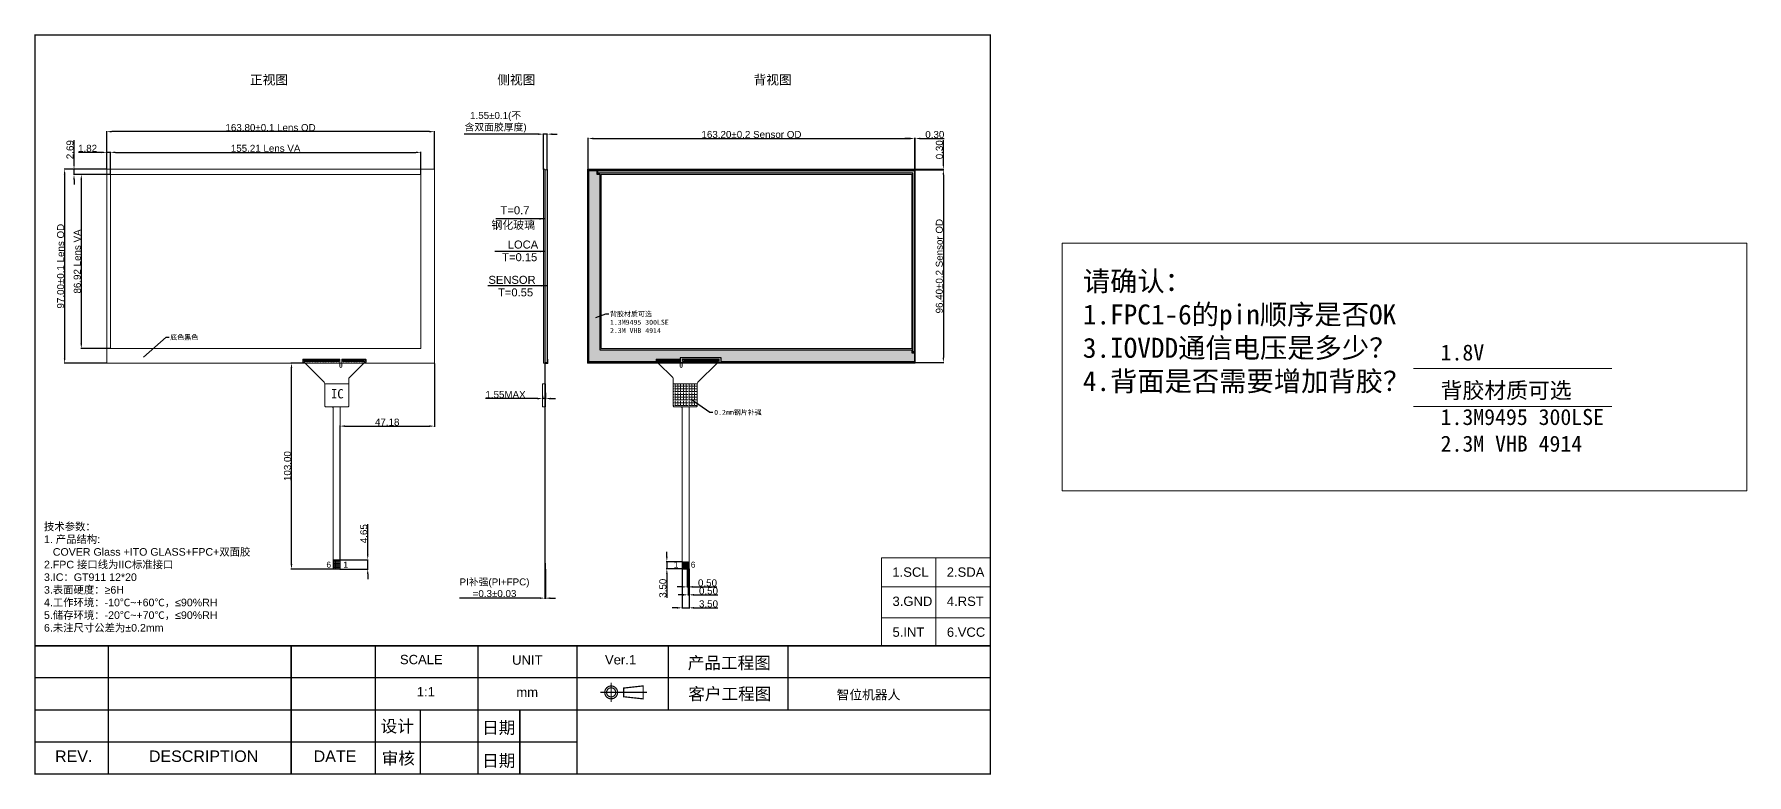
# Model space of a CAD drawing. Extents: x 14416 to 15769, y -3933 to -3562.
# Drawn here: x 14913 to 15769, y -3933 to -3562 of the extents above; entities that cross this region are included whole.
import ezdxf
from ezdxf.enums import TextEntityAlignment as Align

# ---------------------------------------------------------------- set-up
doc = ezdxf.new("R2010")
doc.units = 0
doc.header["$LTSCALE"] = 3
doc.layers.get('0').update_dxf_attribs({"color": 2, "linetype": 'CONTINUOUS', "lineweight": 9})
doc.layers.get('DEFPOINTS').update_dxf_attribs({"linetype": 'CONTINUOUS', "lineweight": 9})
for name, color, linetype, lineweight in [('DIM', 4, 'CONTINUOUS', 9), ('FPC', 32, 'CONTINUOUS', 9), ('LENS', 105, 'CONTINUOUS', 9), ('SENSOR-OD', 6, 'CONTINUOUS', 9)]:
    doc.layers.add(name, color=color, linetype=linetype, lineweight=lineweight)
doc.layers.add('背胶', color=11, linetype='CONTINUOUS')
doc.styles.add('Arial', font='arial.ttf')
doc.styles.add('romans', font='arial.ttf')
doc.styles.add('S1', font='')
doc.styles.add('s2', font='')
doc.styles.get("Standard").update_dxf_attribs({"font": 'arial.ttf'})
doc.styles.add('黑体', font='simhei.ttf')
doc.styles.get('S1').set_extended_font_data('NSimSun')
doc.styles.get('s2').set_extended_font_data('仿宋_GB2312')
doc.dimstyles.new('ISO-25$0', dxfattribs={"dimtxt": 3.5, "dimasz": 2.5, "dimexe": 0.3, "dimexo": 0.1, "dimgap": 0.2, "dimtad": 1, "dimzin": 1, "dimdsep": 46, "dimtxsty": 'Standard', "dimcen": 0.5, "dimadec": 0, "dimazin": 2, "dimtp": 1.2, "dimtm": 1.2, "dimtfac": 1, "dimtmove": 0, "dimatfit": 2, "dimfxl": 1, "dimtolj": 1, "dimarcsym": 0})
doc.dimstyles.new('ISO-25$7', dxfattribs={"dimtxt": 2.5, "dimasz": 1.5, "dimexe": 1.25, "dimexo": 0.625, "dimtad": 1, "dimzin": 1, "dimdsep": 46, "dimtxsty": '黑体', "dimcen": 2.5, "dimclrt": 256, "dimadec": 0, "dimazin": 0, "dimtfac": 1, "dimtmove": 0, "dimatfit": 3, "dimfxl": 1, "dimarcsym": 0})
pattern_1 = [(0, (0, 0), (0, 1.397), [1.016, -0.381]), (90, (0, 0), (-1.397, 9e-17), [1.016, -0.381])]

# ---------------------------------------------------------------- blocks, each defined once
blk = doc.blocks.new('*D1')
at = {"layer": 'DEFPOINTS', "color": 0}
for p in [(14948.78, -3611.14), (14948.78, -3629.92), (15112.58, -3629.92)]:
    blk.add_point(p, dxfattribs=at)
at = {"layer": 'DIM', "color": 0, "lineweight": -2}
for p, q in [((14948.78, -3629.82), (14948.78, -3610.84)), ((15110.08, -3611.14), (14951.28, -3611.14)), ((15112.58, -3629.82), (15112.58, -3610.84))]:
    blk.add_line(p, q, dxfattribs=at)
at = {"layer": 'DIM', "color": 0}
for points in [[(14951.28, -3610.72), (14951.28, -3611.55), (14948.78, -3611.14)], [(15110.08, -3610.72), (15110.08, -3611.55), (15112.58, -3611.14)]]:
    blk.add_solid(points, dxfattribs=at)
at = {"layer": 'DIM', "color": 0, "insert": (15030.68, -3609.12), "char_height": 3.5, "attachment_point": 5}
blk.add_mtext('\\A1;163.80{\\fArial|b0|i0|c134|p34;%%P}0.1 Lens OD', dxfattribs=at)
blk = doc.blocks.new('*D2')
at = {"layer": 'DEFPOINTS', "color": 0}
for p in [(14948.78, -3629.92), (14927.75, -3726.92), (14948.78, -3726.92)]:
    blk.add_point(p, dxfattribs=at)
at = {"layer": 'DIM', "color": 0, "lineweight": -2}
for p, q in [((14948.68, -3629.92), (14927.45, -3629.92)), ((14927.75, -3632.42), (14927.75, -3724.42)), ((14948.68, -3726.92), (14927.45, -3726.92))]:
    blk.add_line(p, q, dxfattribs=at)
at = {"layer": 'DIM', "color": 0}
for points in [[(14927.33, -3632.42), (14928.16, -3632.42), (14927.75, -3629.92)], [(14927.33, -3724.42), (14928.16, -3724.42), (14927.75, -3726.92)]]:
    blk.add_solid(points, dxfattribs=at)
at = {"layer": 'DIM', "color": 0, "insert": (14925.74, -3678.42), "char_height": 3.5, "attachment_point": 5, "rotation": 90}
blk.add_mtext('\\A1;97.00{\\fArial|b0|i0|c134|p34;%%P}0.1 Lens OD', dxfattribs=at)
blk = doc.blocks.new('*D3')
at = {"layer": 'DEFPOINTS', "color": 0}
for p in [(15105.81, -3621.49), (14950.6, -3632.61), (15105.81, -3632.61)]:
    blk.add_point(p, dxfattribs=at)
at = {"layer": 'DIM', "color": 0, "lineweight": -2}
for p, q in [((14950.6, -3632.51), (14950.6, -3621.19)), ((14953.1, -3621.49), (15103.31, -3621.49)), ((15105.81, -3632.51), (15105.81, -3621.19))]:
    blk.add_line(p, q, dxfattribs=at)
at = {"layer": 'DIM', "color": 0}
for points in [[(14953.1, -3621.07), (14953.1, -3621.91), (14950.6, -3621.49)], [(15103.31, -3621.07), (15103.31, -3621.91), (15105.81, -3621.49)]]:
    blk.add_solid(points, dxfattribs=at)
at = {"layer": 'DIM', "color": 0, "insert": (15028.21, -3619.5), "char_height": 3.5, "attachment_point": 5}
blk.add_mtext('\\A1;155.21 Lens VA', dxfattribs=at)
blk = doc.blocks.new('*D4')
at = {"layer": 'DEFPOINTS', "color": 0}
for p in [(14950.6, -3632.61), (14936.07, -3719.53), (14950.6, -3719.53)]:
    blk.add_point(p, dxfattribs=at)
at = {"layer": 'DIM', "color": 0, "lineweight": -2}
for p, q in [((14950.5, -3632.61), (14935.77, -3632.61)), ((14936.07, -3635.11), (14936.07, -3717.03)), ((14950.5, -3719.53), (14935.77, -3719.53))]:
    blk.add_line(p, q, dxfattribs=at)
at = {"layer": 'DIM', "color": 0}
for points in [[(14935.65, -3635.11), (14936.49, -3635.11), (14936.07, -3632.61)], [(14935.65, -3717.03), (14936.49, -3717.03), (14936.07, -3719.53)]]:
    blk.add_solid(points, dxfattribs=at)
at = {"layer": 'DIM', "color": 0, "insert": (14934.08, -3676.07), "char_height": 3.5, "attachment_point": 5, "rotation": 90}
blk.add_mtext('\\A1;86.92 Lens VA', dxfattribs=at)
blk = doc.blocks.new('*D5')
at = {"layer": 'DEFPOINTS', "color": 0}
for p in [(14948.78, -3621.49), (14948.78, -3621.49), (14950.6, -3621.49)]:
    blk.add_point(p, dxfattribs=at)
at = {"layer": 'DIM', "color": 0, "lineweight": -2}
for p, q in [((14946.28, -3621.49), (14934.66, -3621.49)), ((14948.78, -3621.39), (14948.78, -3621.19)), ((14950.6, -3621.49), (14948.78, -3621.49)), ((14950.6, -3621.39), (14950.6, -3621.19)), ((14953.1, -3621.49), (14955.6, -3621.49))]:
    blk.add_line(p, q, dxfattribs=at)
at = {"layer": 'DIM', "color": 0}
for points in [[(14946.28, -3621.07), (14946.28, -3621.91), (14948.78, -3621.49)], [(14953.1, -3621.07), (14953.1, -3621.91), (14950.6, -3621.49)]]:
    blk.add_solid(points, dxfattribs=at)
at = {"layer": 'DIM', "color": 0, "insert": (14939.22, -3619.5), "char_height": 3.5, "attachment_point": 5}
blk.add_mtext('\\A1;1.82', dxfattribs=at)
blk = doc.blocks.new('*D6')
at = {"layer": 'DEFPOINTS', "color": 0}
for p in [(14932.43, -3629.92), (14936.07, -3629.92), (14936.07, -3632.61)]:
    blk.add_point(p, dxfattribs=at)
at = {"layer": 'DIM', "color": 0, "lineweight": -2}
for p, q in [((14932.43, -3627.42), (14932.43, -3615.36)), ((14935.97, -3629.92), (14932.13, -3629.92)), ((14935.97, -3632.61), (14932.13, -3632.61)), ((14932.43, -3632.61), (14932.43, -3629.92)), ((14932.43, -3635.11), (14932.43, -3637.61))]:
    blk.add_line(p, q, dxfattribs=at)
at = {"layer": 'DIM', "color": 0}
for points in [[(14932.01, -3627.42), (14932.84, -3627.42), (14932.43, -3629.92)], [(14932.01, -3635.11), (14932.84, -3635.11), (14932.43, -3632.61)]]:
    blk.add_solid(points, dxfattribs=at)
at = {"layer": 'DIM', "color": 0, "insert": (14930.44, -3620.14), "char_height": 3.5, "attachment_point": 5, "rotation": 90}
blk.add_mtext('\\A1;2.69', dxfattribs=at)
blk = doc.blocks.new('*D7')
at = {"layer": 'DEFPOINTS', "color": 0}
for p in [(15352.68, -3614.56), (15189.48, -3630.22), (15352.68, -3630.22)]:
    blk.add_point(p, dxfattribs=at)
at = {"layer": 'DIM', "color": 0, "lineweight": -2}
for p, q in [((15189.48, -3630.12), (15189.48, -3614.26)), ((15191.98, -3614.56), (15350.18, -3614.56)), ((15352.68, -3630.12), (15352.68, -3614.26))]:
    blk.add_line(p, q, dxfattribs=at)
at = {"layer": 'DIM', "color": 0}
for points in [[(15191.98, -3614.14), (15191.98, -3614.97), (15189.48, -3614.56)], [(15350.18, -3614.14), (15350.18, -3614.97), (15352.68, -3614.56)]]:
    blk.add_solid(points, dxfattribs=at)
at = {"layer": 'DIM', "color": 0, "insert": (15271.08, -3612.55), "char_height": 3.5, "attachment_point": 5}
blk.add_mtext('\\A1;163.20{\\fArial|b0|i0|c134|p34;%%P}0.2 Sensor OD', dxfattribs=at)
blk = doc.blocks.new('*D8')
at = {"layer": 'DEFPOINTS', "color": 0}
for p in [(15352.68, -3630.22), (15352.68, -3726.62), (15367, -3726.62)]:
    blk.add_point(p, dxfattribs=at)
at = {"layer": 'DIM', "color": 0, "lineweight": -2}
for p, q in [((15352.78, -3630.22), (15367.3, -3630.22)), ((15367, -3632.72), (15367, -3724.12)), ((15352.78, -3726.62), (15367.3, -3726.62))]:
    blk.add_line(p, q, dxfattribs=at)
at = {"layer": 'DIM', "color": 0}
for points in [[(15366.58, -3632.72), (15367.42, -3632.72), (15367, -3630.22)], [(15366.58, -3724.12), (15367.42, -3724.12), (15367, -3726.62)]]:
    blk.add_solid(points, dxfattribs=at)
at = {"layer": 'DIM', "color": 0, "insert": (15364.99, -3678.42), "char_height": 3.5, "attachment_point": 5, "rotation": 90}
blk.add_mtext('\\A1;96.40{\\fArial|b0|i0|c134|p34;%%P}0.2 Sensor OD', dxfattribs=at)
blk = doc.blocks.new('*D9')
at = {"layer": 'DEFPOINTS', "color": 0}
for p in [(15352.98, -3614.56), (15352.68, -3630.22), (15352.98, -3630.22)]:
    blk.add_point(p, dxfattribs=at)
at = {"layer": 'DIM', "color": 0, "lineweight": -2}
for p, q in [((15350.18, -3614.56), (15347.68, -3614.56)), ((15352.68, -3630.12), (15352.68, -3614.26)), ((15352.68, -3614.56), (15352.98, -3614.56)), ((15352.98, -3630.12), (15352.98, -3614.26)), ((15355.48, -3614.56), (15367.46, -3614.56))]:
    blk.add_line(p, q, dxfattribs=at)
at = {"layer": 'DIM', "color": 0}
for points in [[(15350.18, -3614.14), (15350.18, -3614.97), (15352.68, -3614.56)], [(15355.48, -3614.14), (15355.48, -3614.97), (15352.98, -3614.56)]]:
    blk.add_solid(points, dxfattribs=at)
at = {"layer": 'DIM', "color": 0, "insert": (15362.72, -3612.57), "char_height": 3.5, "attachment_point": 5}
blk.add_mtext('\\A1;0.30', dxfattribs=at)
blk = doc.blocks.new('*D10')
at = {"layer": 'DEFPOINTS', "color": 0}
for p in [(15352.68, -3629.92), (15352.68, -3630.22), (15367, -3629.92)]:
    blk.add_point(p, dxfattribs=at)
at = {"layer": 'DIM', "color": 0, "lineweight": -2}
for p, q in [((15367, -3627.42), (15367, -3615.44)), ((15352.78, -3629.92), (15367.3, -3629.92)), ((15352.78, -3630.22), (15367.3, -3630.22)), ((15367, -3630.22), (15367, -3629.92)), ((15367, -3632.72), (15367, -3635.22))]:
    blk.add_line(p, q, dxfattribs=at)
at = {"layer": 'DIM', "color": 0}
for points in [[(15366.58, -3627.42), (15367.42, -3627.42), (15367, -3629.92)], [(15366.58, -3632.72), (15367.42, -3632.72), (15367, -3630.22)]]:
    blk.add_solid(points, dxfattribs=at)
at = {"layer": 'DIM', "color": 0, "insert": (15365.01, -3620.18), "char_height": 3.5, "attachment_point": 5, "rotation": 90}
blk.add_mtext('\\A1;0.30', dxfattribs=at)
blk = doc.blocks.new('*D11')
at = {"layer": 'DEFPOINTS', "color": 0}
for p in [(15065.4, -3825.27), (15065.2, -3829.92), (15079.25, -3829.92)]:
    blk.add_point(p, dxfattribs=at)
at = {"layer": 'DIM', "color": 0, "lineweight": -2}
for p, q in [((15079.25, -3822.77), (15079.25, -3807.39)), ((15065.5, -3825.27), (15079.55, -3825.27)), ((15079.25, -3829.92), (15079.25, -3825.27)), ((15065.3, -3829.92), (15079.55, -3829.92)), ((15079.25, -3832.42), (15079.25, -3834.92))]:
    blk.add_line(p, q, dxfattribs=at)
at = {"layer": 'DIM', "color": 0}
for points in [[(15078.83, -3822.77), (15079.66, -3822.77), (15079.25, -3825.27)], [(15078.83, -3832.42), (15079.66, -3832.42), (15079.25, -3829.92)]]:
    blk.add_solid(points, dxfattribs=at)
at = {"layer": 'DIM', "color": 0, "insert": (15077.26, -3812.22), "char_height": 3.5, "attachment_point": 5, "rotation": 90}
blk.add_mtext('\\A1;4.65', dxfattribs=at)
blk = doc.blocks.new('*D12')
at = {"layer": 'DEFPOINTS', "color": 0}
for p in [(15041.13, -3726.92), (15047.9, -3726.92), (15062.1, -3829.92)]:
    blk.add_point(p, dxfattribs=at)
at = {"layer": 'DIM', "color": 0, "lineweight": -2}
for p, q in [((15047.8, -3726.92), (15040.83, -3726.92)), ((15041.13, -3827.42), (15041.13, -3729.42)), ((15062, -3829.92), (15040.83, -3829.92))]:
    blk.add_line(p, q, dxfattribs=at)
at = {"layer": 'DIM', "color": 0}
for points in [[(15040.71, -3729.42), (15041.55, -3729.42), (15041.13, -3726.92)], [(15040.71, -3827.42), (15041.55, -3827.42), (15041.13, -3829.92)]]:
    blk.add_solid(points, dxfattribs=at)
at = {"layer": 'DIM', "color": 0, "insert": (15039.14, -3778.42), "char_height": 3.5, "attachment_point": 5, "rotation": 90}
blk.add_mtext('\\A1;103.00', dxfattribs=at)
blk = doc.blocks.new('*D13')
at = {"layer": 'DEFPOINTS', "color": 0}
for p in [(15112.58, -3726.92), (15112.58, -3758.43), (15065.4, -3829.72)]:
    blk.add_point(p, dxfattribs=at)
at = {"layer": 'DIM', "color": 0, "lineweight": -2}
for p, q in [((15112.58, -3727.02), (15112.58, -3758.73)), ((15065.4, -3829.62), (15065.4, -3758.13)), ((15067.9, -3758.43), (15110.08, -3758.43))]:
    blk.add_line(p, q, dxfattribs=at)
at = {"layer": 'DIM', "color": 0}
for points in [[(15067.9, -3758.01), (15067.9, -3758.84), (15065.4, -3758.43)], [(15110.08, -3758.01), (15110.08, -3758.84), (15112.58, -3758.43)]]:
    blk.add_solid(points, dxfattribs=at)
at = {"layer": 'DIM', "color": 0, "insert": (15088.99, -3756.44), "char_height": 3.5, "attachment_point": 5}
blk.add_mtext('\\A1;47.18', dxfattribs=at)
blk = doc.blocks.new('*D14')
at = {"layer": 'DEFPOINTS', "color": 0}
for p in [(15169, -3612.4), (15167.05, -3630.22), (15169, -3629.92)]:
    blk.add_point(p, dxfattribs=at)
at = {"layer": 'DIM', "color": 0, "lineweight": -2}
for p, q in [((15164.55, -3612.4), (15127.42, -3612.4)), ((15167.05, -3630.12), (15167.05, -3612.1)), ((15169, -3612.4), (15167.05, -3612.4)), ((15169, -3629.82), (15169, -3612.1)), ((15171.5, -3612.4), (15174, -3612.4))]:
    blk.add_line(p, q, dxfattribs=at)
at = {"layer": 'DIM', "color": 0}
for points in [[(15164.55, -3611.98), (15164.55, -3612.81), (15167.05, -3612.4)], [(15171.5, -3611.98), (15171.5, -3612.81), (15169, -3612.4)]]:
    blk.add_solid(points, dxfattribs=at)
at = {"layer": 'DIM', "color": 0, "insert": (15143.18, -3606.47), "char_height": 3.5, "attachment_point": 5}
blk.add_mtext('\\A1;1.55{\\fArial|b0|i0|c134|p34;%%P}0.1({\\fSimSun|b0|i0|c134|p2;不\\P含双面胶厚度})', dxfattribs=at)
blk = doc.blocks.new('*D16')
at = {"layer": 'DEFPOINTS', "color": 0}
for p in [(15166.6, -3743.22), (15168.15, -3741.73), (15168.15, -3744.65)]:
    blk.add_point(p, dxfattribs=at)
at = {"layer": 'DIM', "color": 0, "lineweight": -2}
for p, q in [((15164.1, -3744.65), (15138.15, -3744.65)), ((15166.6, -3743.32), (15166.6, -3744.95)), ((15168.15, -3744.65), (15166.6, -3744.65)), ((15168.15, -3741.83), (15168.15, -3744.95)), ((15170.65, -3744.65), (15173.15, -3744.65))]:
    blk.add_line(p, q, dxfattribs=at)
at = {"layer": 'DIM', "color": 0}
for points in [[(15164.1, -3744.23), (15164.1, -3745.06), (15166.6, -3744.65)], [(15170.65, -3744.23), (15170.65, -3745.06), (15168.15, -3744.65)]]:
    blk.add_solid(points, dxfattribs=at)
at = {"layer": 'DIM', "color": 0, "insert": (15148.13, -3742.66), "char_height": 3.5, "attachment_point": 5}
blk.add_mtext('\\A1;1.55MAX', dxfattribs=at)
blk = doc.blocks.new('*D15')
at = {"layer": 'DEFPOINTS', "color": 0}
for p in [(15167.8, -3829.82), (15168.05, -3829.82), (15168.05, -3844.47)]:
    blk.add_point(p, dxfattribs=at)
at = {"layer": 'DIM', "color": 0, "lineweight": -2}
for p, q in [((15167.8, -3829.92), (15167.8, -3844.77)), ((15168.05, -3829.92), (15168.05, -3844.77)), ((15165.3, -3844.47), (15125.18, -3844.47)), ((15168.05, -3844.47), (15167.8, -3844.47)), ((15170.55, -3844.47), (15173.05, -3844.47))]:
    blk.add_line(p, q, dxfattribs=at)
at = {"layer": 'DIM', "color": 0}
for points in [[(15165.3, -3844.05), (15165.3, -3844.89), (15167.8, -3844.47)], [(15170.55, -3844.05), (15170.55, -3844.89), (15168.05, -3844.47)]]:
    blk.add_solid(points, dxfattribs=at)
at = {"layer": 'DIM', "color": 0, "insert": (15142.64, -3839.29), "char_height": 3.5, "attachment_point": 5}
blk.add_mtext('\\A1;PI补强(PI+FPC)\\P=0.3%%P0.03', dxfattribs=at)
blk = doc.blocks.new('*D17')
at = {"layer": 'DEFPOINTS', "color": 0}
for p in [(15236.36, -3829.72), (15239.86, -3829.72), (15239.86, -3849.32)]:
    blk.add_point(p, dxfattribs=at)
at = {"layer": 'DIM', "color": 0, "lineweight": -2}
for p, q in [((15236.36, -3829.82), (15236.36, -3849.62)), ((15239.86, -3829.82), (15239.86, -3849.62)), ((15233.86, -3849.32), (15231.36, -3849.32)), ((15236.36, -3849.32), (15239.86, -3849.32)), ((15242.36, -3849.32), (15254.34, -3849.32))]:
    blk.add_line(p, q, dxfattribs=at)
at = {"layer": 'DIM', "color": 0}
for points in [[(15233.86, -3848.9), (15233.86, -3849.74), (15236.36, -3849.32)], [(15242.36, -3848.9), (15242.36, -3849.74), (15239.86, -3849.32)]]:
    blk.add_solid(points, dxfattribs=at)
at = {"layer": 'DIM', "color": 0, "insert": (15249.6, -3847.33), "char_height": 3.5, "attachment_point": 5}
blk.add_mtext('\\A1;3.50', dxfattribs=at)
blk = doc.blocks.new('*D18')
at = {"layer": 'DEFPOINTS', "color": 0}
for p in [(15239.36, -3829.77), (15239.86, -3829.72), (15239.86, -3842.81)]:
    blk.add_point(p, dxfattribs=at)
at = {"layer": 'DIM', "color": 0, "lineweight": -2}
for p, q in [((15239.36, -3829.87), (15239.36, -3843.11)), ((15239.86, -3829.82), (15239.86, -3843.11)), ((15236.86, -3842.81), (15234.36, -3842.81)), ((15239.36, -3842.81), (15239.86, -3842.81)), ((15242.36, -3842.81), (15254.34, -3842.81))]:
    blk.add_line(p, q, dxfattribs=at)
at = {"layer": 'DIM', "color": 0}
for points in [[(15236.86, -3842.4), (15236.86, -3843.23), (15239.36, -3842.81)], [(15242.36, -3842.4), (15242.36, -3843.23), (15239.86, -3842.81)]]:
    blk.add_solid(points, dxfattribs=at)
at = {"layer": 'DIM', "color": 0, "insert": (15249.6, -3840.83), "char_height": 3.5, "attachment_point": 5}
blk.add_mtext('\\A1;0.50', dxfattribs=at)
blk = doc.blocks.new('*D19')
at = {"layer": 'DEFPOINTS', "color": 0}
for p in [(15238.86, -3829.77), (15239.36, -3829.77), (15239.36, -3838.84)]:
    blk.add_point(p, dxfattribs=at)
at = {"layer": 'DIM', "color": 0, "lineweight": -2}
for p, q in [((15238.86, -3829.87), (15238.86, -3839.14)), ((15239.36, -3829.87), (15239.36, -3839.14)), ((15236.36, -3838.84), (15233.86, -3838.84)), ((15238.86, -3838.84), (15239.36, -3838.84)), ((15241.86, -3838.84), (15253.84, -3838.84))]:
    blk.add_line(p, q, dxfattribs=at)
at = {"layer": 'DIM', "color": 0}
for points in [[(15236.36, -3838.42), (15236.36, -3839.26), (15238.86, -3838.84)], [(15241.86, -3838.42), (15241.86, -3839.26), (15239.36, -3838.84)]]:
    blk.add_solid(points, dxfattribs=at)
at = {"layer": 'DIM', "color": 0, "insert": (15249.1, -3836.85), "char_height": 3.5, "attachment_point": 5}
blk.add_mtext('\\A1;0.50', dxfattribs=at)
blk = doc.blocks.new('*D20')
at = {"layer": 'DEFPOINTS', "color": 0}
for p in [(15236.71, -3826.27), (15228.77, -3829.77), (15236.71, -3829.77)]:
    blk.add_point(p, dxfattribs=at)
at = {"layer": 'DIM', "color": 0, "lineweight": -2}
for p, q in [((15236.61, -3826.27), (15228.47, -3826.27)), ((15228.77, -3823.77), (15228.77, -3821.27)), ((15228.77, -3826.27), (15228.77, -3829.77)), ((15236.61, -3829.77), (15228.47, -3829.77)), ((15228.77, -3832.27), (15228.77, -3844.25))]:
    blk.add_line(p, q, dxfattribs=at)
at = {"layer": 'DIM', "color": 0}
for points in [[(15228.36, -3823.77), (15229.19, -3823.77), (15228.77, -3826.27)], [(15228.36, -3832.27), (15229.19, -3832.27), (15228.77, -3829.77)]]:
    blk.add_solid(points, dxfattribs=at)
at = {"layer": 'DIM', "color": 0, "insert": (15226.78, -3839.51), "char_height": 3.5, "attachment_point": 5, "rotation": 90}
blk.add_mtext('\\A1;3.50', dxfattribs=at)

msp = doc.modelspace()

# ---------------------------------------------------------------- hatches: boundary and pattern name
at = {"layer": 'FPC'}
h = msp.add_hatch(dxfattribs=at)
h.set_pattern_fill('ANGLE', color=256, scale=0.2, style=0)
h.set_pattern_definition(pattern_1)
h.paths.add_polyline_path([(15243.984, -3737.218), (15231.984, -3737.218), (15231.984, -3748.304, 0.4142136), (15232.484, -3748.804), (15235.865, -3748.804), (15240.365, -3748.804), (15243.484, -3748.804, 0.4142136), (15243.984, -3748.304)])
h = msp.add_hatch(dxfattribs=at)
h.set_pattern_fill('ANGLE', color=256, scale=0.1, style=0)
h.set_pattern_definition([(0, (0, 0), (0, 0.6985), [0.508, -0.1905]), (90, (0, 0), (-0.6985, 4e-17), [0.508, -0.1905])])
h.paths.add_polyline_path([(15065.404, -3825.273), (15061.904, -3825.273), (15061.904, -3829.723, 0.4142136), (15062.104, -3829.923), (15065.204, -3829.923, 0.4142136), (15065.404, -3829.723)])
at = {"layer": '背胶'}
h = msp.add_hatch(dxfattribs=at)
h.set_pattern_fill('ANGLE', color=256, scale=0.2, style=0)
h.set_pattern_definition(pattern_1)
edge = h.paths.add_edge_path()
edge.add_arc((15235.681, -3724.423), 0.2, 90, 180)
edge.add_line((15235.481, -3724.423), (15235.481, -3726.323))
edge.add_line((15235.481, -3726.323), (15189.784, -3726.323))
edge.add_line((15189.784, -3726.323), (15189.784, -3630.523))
edge.add_line((15189.784, -3630.523), (15193.757, -3630.523))
edge.add_line((15193.757, -3630.523), (15193.757, -3632.413))
edge.add_line((15193.757, -3632.413), (15195.257, -3632.413))
edge.add_line((15195.257, -3632.413), (15195.257, -3720.233))
edge.add_line((15195.257, -3720.233), (15351.167, -3720.233))
edge.add_line((15351.167, -3720.233), (15351.167, -3721.733))
edge.add_line((15351.167, -3721.733), (15352.584, -3721.733))
edge.add_line((15352.584, -3721.733), (15352.584, -3726.323))
edge.add_line((15352.584, -3726.323), (15255.981, -3726.323))
edge.add_line((15255.981, -3726.323), (15255.981, -3724.423))
edge.add_arc((15255.781, -3724.423), 0.2, 0, 90)
edge.add_line((15255.781, -3724.223), (15235.681, -3724.223))
h.paths.add_polyline_path([(15351.667, -3721.233), (15351.667, -3631.913), (15194.257, -3631.913), (15194.257, -3630.523), (15352.584, -3630.523), (15352.584, -3721.233)], flags=17)

# ---------------------------------------------------------------- linework, layer by layer
at = {"const_width": 0.7}
msp.add_lwpolyline([(15390.485, -3562.755), (14912.902, -3562.755), (14912.902, -3932.464), (15390.485, -3932.464)], close=True, dxfattribs=at)
at = {"lineweight": 9}
msp.add_lwpolyline([(14960.549, -3868.28), (14912.902, -3868.28), (14912.902, -3785.159)], dxfattribs=at)
for points, const_width in [([(15183.91, -3868.326), (14913.249, -3868.326)], 0.7), ([(14949.6, -3868.326), (14949.6, -3932.464)], 0.7), ([(15289.282, -3900.395), (15289.282, -3868.326), (15031.828, -3868.326)], 0.7), ([(15040.98, -3868.326), (15040.98, -3919.564), (15040.98, -3932.464)], 0.7), ([(15083.114, -3932.464), (15083.114, -3868.326)], 0.7), ([(15134.379, -3900.395), (15134.379, -3868.509)], 0.7), ([(15175.133, -3868.326), (15390.36, -3868.326)], 0.7), ([(15183.91, -3900.578), (15183.91, -3868.693)], 0.7), ([(15229.49, -3900.395), (15229.49, -3868.509)], 0.7), ([(15390.485, -3884.269), (15175.133, -3884.269), (14913.249, -3884.269)], 0.7), ([(15195.511, -3891.61), (15218.857, -3891.61)], 0.598), ([(15390.485, -3900.395), (15175.133, -3900.395), (14913.249, -3900.395)], 0.7), ([(15105.602, -3932.464), (15105.602, -3900.395)], 0.7), ([(15134.379, -3932.464), (15134.379, -3900.395)], 0.7), ([(15155.278, -3932.464), (15155.278, -3900.395)], 0.7), ([(15183.91, -3932.464), (15183.91, -3900.395)], 0.7), ([(15183.91, -3916.429), (15175.133, -3916.429), (14913.249, -3916.429)], 0.7)]:
    msp.add_lwpolyline(points, dxfattribs=dict(const_width=const_width))
at = {"lineweight": 0, "const_width": 0.598}
msp.add_lwpolyline([(15200.939, -3886.723), (15200.939, -3896.497)], dxfattribs=at)
msp.add_lwpolyline([(15197.731, -3891.61, 1), (15204.146, -3891.61, 1)], format="xyb", close=True, dxfattribs=at)
at = {"const_width": 0.598}
msp.add_lwpolyline([(15198.66, -3891.61, 1), (15203.217, -3891.61, 1)], format="xyb", close=True, dxfattribs=at)
at = {"lineweight": 0, "const_width": 0.598}
msp.add_lwpolyline([(15216.907, -3888.369), (15207.184, -3889.449), (15207.184, -3893.77), (15216.907, -3894.85)], close=True, dxfattribs=at)
at = {"layer": 'DIM', "color": 3}
for p, q in [((15167.755, -3726.623), (15167.755, -3630.223)), ((15167.755, -3630.223), (15167.905, -3630.223)), ((15167.905, -3726.623), (15167.755, -3726.623))]:
    msp.add_line(p, q, dxfattribs=at)
at = {"layer": 'DIM', "color": 2}
msp.add_line((15167.905, -3630.223), (15167.905, -3726.623), dxfattribs=at)
at = {"layer": 'DIM'}
for p, q in [((15602.066, -3729.682), (15701.22, -3729.682)), ((15602.066, -3748.621), (15701.22, -3748.621)), ((15363.19, -3824.224), (15363.19, -3868.326)), ((15336.021, -3838.808), (15390.485, -3838.808)), ((15336.021, -3854.254), (15390.485, -3854.254))]:
    msp.add_line(p, q, dxfattribs=at)
at = {"layer": 'DIM', "color": 1}
msp.add_lwpolyline([(15426.339, -3666.907), (15768.601, -3666.907), (15768.601, -3790.872), (15426.339, -3790.872)], close=True, dxfattribs=at)
at = {"layer": 'DIM'}
msp.add_lwpolyline([(15336.021, -3824.224), (15390.36, -3824.224), (15390.36, -3868.326), (15336.021, -3868.326)], close=True, dxfattribs=at)
at = {"layer": 'FPC'}
for p, q in [((15057.785, -3737.218), (15069.785, -3737.218)), ((15243.984, -3737.218), (15231.984, -3737.218)), ((15065.904, -3748.804), (15061.404, -3748.804)), ((15235.865, -3748.804), (15240.365, -3748.804)), ((15061.904, -3825.273), (15065.404, -3825.273))]:
    msp.add_line(p, q, dxfattribs=at)
for points in [[(15066.288, -3728.623), (15066.288, -3725.123, -0.4142136), (15066.488, -3724.923), (15078.188, -3724.923, -0.4142136), (15078.388, -3725.123), (15078.388, -3726.423, -0.4142136), (15078.188, -3726.623), (15077.842, -3726.623, 0.1989124), (15077.488, -3726.769), (15070.078, -3734.18, 0.1989124), (15069.785, -3734.887), (15069.785, -3748.304, -0.4142136), (15069.285, -3748.804), (15065.904, -3748.804, 0.4142136), (15065.404, -3749.304), (15065.404, -3829.723, -0.4142136), (15065.204, -3829.923), (15062.104, -3829.923, -0.4142136), (15061.904, -3829.723), (15061.904, -3749.304, 0.4142136), (15061.404, -3748.804), (15058.285, -3748.804, -0.4142136), (15057.785, -3748.304), (15057.785, -3737.218, 0.1989124), (15057.492, -3736.511), (15047.75, -3726.769, 0.1989124), (15047.396, -3726.623), (15047.088, -3726.623, -0.4142136), (15046.788, -3726.323), (15046.788, -3725.123, -0.4142136), (15046.988, -3724.923), (15065.088, -3724.923, -0.4142136), (15065.288, -3725.123), (15065.288, -3728.623, 1)], [(15235.481, -3728.623), (15235.481, -3725.123, 0.4142136), (15235.281, -3724.923), (15223.581, -3724.923, 0.4142136), (15223.381, -3725.123), (15223.381, -3726.423, 0.4142136), (15223.581, -3726.623), (15223.927, -3726.623, -0.1989124), (15224.28, -3726.769), (15231.691, -3734.18, -0.1989124), (15231.984, -3734.887), (15231.984, -3748.304, 0.4142136), (15232.484, -3748.804), (15235.865, -3748.804, -0.4142136), (15236.365, -3749.304), (15236.365, -3829.723, 0.4142136), (15236.565, -3829.923), (15239.665, -3829.923, 0.4142136), (15239.865, -3829.723), (15239.865, -3749.304, -0.4142136), (15240.365, -3748.804), (15243.484, -3748.804, 0.4142136), (15243.984, -3748.304), (15243.984, -3737.218, -0.1989124), (15244.277, -3736.511), (15254.019, -3726.769, -0.1989124), (15254.372, -3726.623), (15254.681, -3726.623, 0.4142136), (15254.981, -3726.323), (15254.981, -3725.123, 0.4142136), (15254.781, -3724.923), (15236.681, -3724.923, 0.4142136), (15236.481, -3725.123), (15236.481, -3728.623, -1)]]:
    msp.add_lwpolyline(points, format="xyb", close=True, dxfattribs=at)
for points in [[(15046.938, -3725.873), (15047.438, -3725.873), (15047.438, -3726.273), (15047.838, -3726.273), (15047.838, -3725.073), (15047.438, -3725.073), (15047.438, -3725.473), (15046.938, -3725.473)], [(15048.238, -3726.273), (15048.638, -3726.273), (15048.638, -3725.073), (15048.238, -3725.073)], [(15049.438, -3726.273), (15049.038, -3726.273), (15049.038, -3725.073), (15049.438, -3725.073)], [(15050.238, -3726.273), (15049.838, -3726.273), (15049.838, -3725.073), (15050.238, -3725.073)], [(15051.038, -3726.273), (15050.638, -3726.273), (15050.638, -3725.073), (15051.038, -3725.073)], [(15051.838, -3726.273), (15051.438, -3726.273), (15051.438, -3725.073), (15051.838, -3725.073)], [(15052.638, -3726.273), (15052.238, -3726.273), (15052.238, -3725.073), (15052.638, -3725.073)], [(15053.438, -3726.273), (15053.038, -3726.273), (15053.038, -3725.073), (15053.438, -3725.073)], [(15054.238, -3726.273), (15053.838, -3726.273), (15053.838, -3725.073), (15054.238, -3725.073)], [(15054.638, -3726.273), (15055.038, -3726.273), (15055.038, -3725.073), (15054.638, -3725.073)], [(15055.838, -3726.273), (15055.438, -3726.273), (15055.438, -3725.073), (15055.838, -3725.073)], [(15056.638, -3726.273), (15056.238, -3726.273), (15056.238, -3725.073), (15056.638, -3725.073)], [(15057.438, -3726.273), (15057.038, -3726.273), (15057.038, -3725.073), (15057.438, -3725.073)], [(15058.238, -3726.273), (15057.838, -3726.273), (15057.838, -3725.073), (15058.238, -3725.073)], [(15059.038, -3726.273), (15058.638, -3726.273), (15058.638, -3725.073), (15059.038, -3725.073)], [(15059.838, -3726.273), (15059.438, -3726.273), (15059.438, -3725.073), (15059.838, -3725.073)], [(15060.638, -3726.273), (15060.238, -3726.273), (15060.238, -3725.073), (15060.638, -3725.073)], [(15061.438, -3726.273), (15061.038, -3726.273), (15061.038, -3725.073), (15061.438, -3725.073)], [(15062.238, -3726.273), (15061.838, -3726.273), (15061.838, -3725.073), (15062.238, -3725.073)], [(15063.038, -3726.273), (15062.638, -3726.273), (15062.638, -3725.073), (15063.038, -3725.073)], [(15063.838, -3726.273), (15063.438, -3726.273), (15063.438, -3725.073), (15063.838, -3725.073)], [(15065.138, -3725.873), (15064.638, -3725.873), (15064.638, -3726.273), (15064.238, -3726.273), (15064.238, -3725.073), (15064.638, -3725.073), (15064.638, -3725.473), (15065.138, -3725.473)], [(15066.438, -3725.873), (15066.938, -3725.873), (15066.938, -3726.273), (15067.338, -3726.273), (15067.338, -3725.073), (15066.938, -3725.073), (15066.938, -3725.473), (15066.438, -3725.473)], [(15067.738, -3726.273), (15068.138, -3726.273), (15068.138, -3725.073), (15067.738, -3725.073)], [(15068.938, -3726.273), (15068.538, -3726.273), (15068.538, -3725.073), (15068.938, -3725.073)], [(15069.738, -3726.273), (15069.338, -3726.273), (15069.338, -3725.073), (15069.738, -3725.073)], [(15070.538, -3726.273), (15070.138, -3726.273), (15070.138, -3725.073), (15070.538, -3725.073)], [(15071.338, -3726.273), (15070.938, -3726.273), (15070.938, -3725.073), (15071.338, -3725.073)], [(15072.138, -3726.273), (15071.738, -3726.273), (15071.738, -3725.073), (15072.138, -3725.073)], [(15072.938, -3726.273), (15072.538, -3726.273), (15072.538, -3725.073), (15072.938, -3725.073)], [(15073.738, -3726.273), (15073.338, -3726.273), (15073.338, -3725.073), (15073.738, -3725.073)], [(15074.538, -3726.273), (15074.138, -3726.273), (15074.138, -3725.073), (15074.538, -3725.073)], [(15075.338, -3726.273), (15074.938, -3726.273), (15074.938, -3725.073), (15075.338, -3725.073)], [(15076.138, -3726.273), (15075.738, -3726.273), (15075.738, -3725.073), (15076.138, -3725.073)], [(15076.938, -3726.273), (15076.538, -3726.273), (15076.538, -3725.073), (15076.938, -3725.073)], [(15078.238, -3725.873), (15077.738, -3725.873), (15077.738, -3726.273), (15077.338, -3726.273), (15077.338, -3725.073), (15077.738, -3725.073), (15077.738, -3725.473), (15078.238, -3725.473)], [(15223.531, -3725.873), (15224.031, -3725.873), (15224.031, -3726.273), (15224.431, -3726.273), (15224.431, -3725.073), (15224.031, -3725.073), (15224.031, -3725.473), (15223.531, -3725.473)], [(15224.831, -3726.273), (15225.231, -3726.273), (15225.231, -3725.073), (15224.831, -3725.073)], [(15225.631, -3726.273), (15226.031, -3726.273), (15226.031, -3725.073), (15225.631, -3725.073)], [(15226.431, -3726.273), (15226.831, -3726.273), (15226.831, -3725.073), (15226.431, -3725.073)], [(15227.231, -3726.273), (15227.631, -3726.273), (15227.631, -3725.073), (15227.231, -3725.073)], [(15228.031, -3726.273), (15228.431, -3726.273), (15228.431, -3725.073), (15228.031, -3725.073)], [(15228.831, -3726.273), (15229.231, -3726.273), (15229.231, -3725.073), (15228.831, -3725.073)], [(15229.631, -3726.273), (15230.031, -3726.273), (15230.031, -3725.073), (15229.631, -3725.073)], [(15230.431, -3726.273), (15230.831, -3726.273), (15230.831, -3725.073), (15230.431, -3725.073)], [(15231.231, -3726.273), (15231.631, -3726.273), (15231.631, -3725.073), (15231.231, -3725.073)], [(15232.031, -3726.273), (15232.431, -3726.273), (15232.431, -3725.073), (15232.031, -3725.073)], [(15232.831, -3726.273), (15233.231, -3726.273), (15233.231, -3725.073), (15232.831, -3725.073)], [(15234.031, -3726.273), (15233.631, -3726.273), (15233.631, -3725.073), (15234.031, -3725.073)], [(15235.331, -3725.873), (15234.831, -3725.873), (15234.831, -3726.273), (15234.431, -3726.273), (15234.431, -3725.073), (15234.831, -3725.073), (15234.831, -3725.473), (15235.331, -3725.473)], [(15236.631, -3725.873), (15237.131, -3725.873), (15237.131, -3726.273), (15237.531, -3726.273), (15237.531, -3725.073), (15237.131, -3725.073), (15237.131, -3725.473), (15236.631, -3725.473)], [(15237.931, -3726.273), (15238.331, -3726.273), (15238.331, -3725.073), (15237.931, -3725.073)], [(15238.731, -3726.273), (15239.131, -3726.273), (15239.131, -3725.073), (15238.731, -3725.073)], [(15239.531, -3726.273), (15239.931, -3726.273), (15239.931, -3725.073), (15239.531, -3725.073)], [(15240.331, -3726.273), (15240.731, -3726.273), (15240.731, -3725.073), (15240.331, -3725.073)], [(15241.131, -3726.273), (15241.531, -3726.273), (15241.531, -3725.073), (15241.131, -3725.073)], [(15241.931, -3726.273), (15242.331, -3726.273), (15242.331, -3725.073), (15241.931, -3725.073)], [(15242.731, -3726.273), (15243.131, -3726.273), (15243.131, -3725.073), (15242.731, -3725.073)], [(15243.531, -3726.273), (15243.931, -3726.273), (15243.931, -3725.073), (15243.531, -3725.073)], [(15244.331, -3726.273), (15244.731, -3726.273), (15244.731, -3725.073), (15244.331, -3725.073)], [(15245.131, -3726.273), (15245.531, -3726.273), (15245.531, -3725.073), (15245.131, -3725.073)], [(15245.931, -3726.273), (15246.331, -3726.273), (15246.331, -3725.073), (15245.931, -3725.073)], [(15247.131, -3726.273), (15246.731, -3726.273), (15246.731, -3725.073), (15247.131, -3725.073)], [(15247.531, -3726.273), (15247.931, -3726.273), (15247.931, -3725.073), (15247.531, -3725.073)], [(15248.331, -3726.273), (15248.731, -3726.273), (15248.731, -3725.073), (15248.331, -3725.073)], [(15249.131, -3726.273), (15249.531, -3726.273), (15249.531, -3725.073), (15249.131, -3725.073)], [(15249.931, -3726.273), (15250.331, -3726.273), (15250.331, -3725.073), (15249.931, -3725.073)], [(15250.731, -3726.273), (15251.131, -3726.273), (15251.131, -3725.073), (15250.731, -3725.073)], [(15251.531, -3726.273), (15251.931, -3726.273), (15251.931, -3725.073), (15251.531, -3725.073)], [(15252.331, -3726.273), (15252.731, -3726.273), (15252.731, -3725.073), (15252.331, -3725.073)], [(15253.531, -3726.273), (15253.131, -3726.273), (15253.131, -3725.073), (15253.531, -3725.073)], [(15254.831, -3725.873), (15254.331, -3725.873), (15254.331, -3726.273), (15253.931, -3726.273), (15253.931, -3725.073), (15254.331, -3725.073), (15254.331, -3725.473), (15254.831, -3725.473)], [(15236.715, -3829.773), (15237.015, -3829.773), (15237.015, -3826.273), (15236.715, -3826.273)], [(15237.215, -3829.773), (15237.515, -3829.773), (15237.515, -3826.273), (15237.215, -3826.273)], [(15237.715, -3829.773), (15238.015, -3829.773), (15238.015, -3826.273), (15237.715, -3826.273)], [(15238.215, -3829.773), (15238.515, -3829.773), (15238.515, -3826.273), (15238.215, -3826.273)], [(15238.715, -3829.773), (15239.015, -3829.773), (15239.015, -3826.273), (15238.715, -3826.273)], [(15239.215, -3829.773), (15239.515, -3829.773), (15239.515, -3826.273), (15239.215, -3826.273)]]:
    msp.add_lwpolyline(points, close=True, dxfattribs=at)
at = {"layer": 'FPC', "flags": 128}
msp.add_lwpolyline([(15169.205, -3727.071), (15167.905, -3727.071), (15167.905, -3829.923), (15167.805, -3829.923), (15167.805, -3724.871), (15167.905, -3724.871), (15167.905, -3726.921), (15169.005, -3726.921), (15169.005, -3724.874), (15169.205, -3724.874)], close=True, dxfattribs=at)
at = {"layer": 'FPC', "color": 7, "flags": 128}
msp.add_lwpolyline([(15167.805, -3748.804), (15167.805, -3737.218), (15166.605, -3737.218), (15166.605, -3748.804)], close=True, dxfattribs=at)
at = {"layer": 'FPC', "color": 1, "flags": 128}
for points in [[(15167.905, -3748.804), (15167.905, -3737.218), (15168.105, -3737.218), (15168.105, -3748.804)], [(15168.105, -3748.804), (15168.105, -3737.218), (15168.155, -3737.218), (15168.155, -3748.804)], [(15167.905, -3829.923), (15167.905, -3826.923), (15168.055, -3826.923), (15168.055, -3829.923)]]:
    msp.add_lwpolyline(points, close=True, dxfattribs=at)
at = {"layer": 'LENS', "linetype": 'Continuous'}
for p, q in [((15167.055, -3726.923), (15167.055, -3629.923)), ((15167.055, -3629.923), (15167.755, -3629.923)), ((15167.755, -3629.923), (15167.755, -3726.921)), ((15167.755, -3726.923), (15167.055, -3726.923))]:
    msp.add_line(p, q, dxfattribs=at)
at = {"layer": 'LENS'}
for points in [[(14948.785, -3629.923), (15112.585, -3629.923), (15112.585, -3726.923), (14948.785, -3726.923)], [(14950.602, -3632.613), (15105.812, -3632.613), (15105.812, -3719.533), (14950.602, -3719.533)], [(15352.984, -3629.923), (15189.184, -3629.923), (15189.184, -3726.923), (15352.984, -3726.923)], [(15351.167, -3632.613), (15195.957, -3632.613), (15195.957, -3719.533), (15351.167, -3719.533)]]:
    msp.add_lwpolyline(points, close=True, dxfattribs=at)
at = {"layer": 'SENSOR-OD'}
for p, q in [((15167.905, -3726.621), (15167.905, -3630.223)), ((15167.905, -3630.223), (15169.005, -3630.223)), ((15169.005, -3630.223), (15169.005, -3726.621)), ((15169.005, -3726.621), (15167.905, -3726.621))]:
    msp.add_line(p, q, dxfattribs=at)
msp.add_lwpolyline([(15352.684, -3630.223), (15189.484, -3630.223), (15189.484, -3726.623), (15352.684, -3726.623)], close=True, dxfattribs=at)
at = {"layer": '背胶'}
msp.add_lwpolyline([(15169.005, -3726.771), (15169.18, -3726.771), (15169.18, -3630.073), (15169.005, -3630.073)], close=True, dxfattribs=at)
msp.add_lwpolyline([(15235.681, -3724.223, 0.4142136), (15235.481, -3724.423), (15235.481, -3726.323), (15189.784, -3726.323), (15189.784, -3630.523), (15193.757, -3630.523), (15193.757, -3632.413), (15195.257, -3632.413), (15195.257, -3720.233), (15351.167, -3720.233), (15351.167, -3721.733), (15352.584, -3721.733), (15352.584, -3726.323), (15255.981, -3726.323), (15255.981, -3724.423, 0.4142136), (15255.781, -3724.223), (15235.681, -3724.223)], format="xyb", dxfattribs=at)
msp.add_lwpolyline([(15351.667, -3721.233), (15351.667, -3631.913), (15194.257, -3631.913), (15194.257, -3630.523), (15352.584, -3630.523), (15352.584, -3721.233), (15351.667, -3721.233)], dxfattribs=at)

# ---------------------------------------------------------------- texts
at = {"style": 'S1'}
for s, p in [('产品工程图', (15259.984, -3876.742)), ('客户工程图', (15260.219, -3892.222)), ('设计', (15094.02, -3908.412)), ('日期', (15144.695, -3909.192)), (' 审核', (15092.465, -3924.447)), ('日期', (15144.695, -3925.718))]:
    msp.add_text(s, height=6.0865, dxfattribs=at).set_placement(p, align=Align.MIDDLE)
at = {"style": 'romans'}
for s, height, p in [('REV.', 5.7231, (14922.944, -3926.386)), ('DESCRIPTION', 5.72308, (14969.888, -3926.386)), ('DATE', 5.7231, (15052.23, -3926.386))]:
    msp.add_text(s, height=height, dxfattribs=at).set_placement(p)
at = {"attachment_point": 1, "style": 'Arial'}
for s, insert, char_height, width in [('正视图', (15020.378, -3582.864), 4.6656, 73.72935), ('侧视图', (15143.971, -3582.864), 4.6656, 73.72935), ('背视图', (15272.114, -3582.864), 4.6656, 73.72935), ('{\\fNSimSun|b0|i0|c134|p49;1.8V}', (15615.582, -3717.59), 8, 73.72935), ('{\\fNSimSun|b0|i0|c134|p49;IC}', (15060.87, -3739.911), 4.66558, 73.72935), ('{\\fSimHei|b0|i0|c134|p2;背胶材质可选\\P1.3M9495 300LSE\\P2.3M VHB 4914 }', (15615.582, -3736.529), 8, 138.96091), ('SCALE', (15095.352, -3872.837), 4.6656, 73.72935), ('{\\fArial|b0|i0|c0|p32;UNIT}', (15151.417, -3873.121), 4.66558, 73.72935), ('Ver.1', (15197.851, -3872.965), 4.6656, 73.72935), ('1:1', (15103.758, -3888.967), 4.6656, 73.72935), ('mm', (15153.529, -3889.17), 4.6656, 73.72935), ('{\\fNSimSun|b0|i0|c134|p49;\\C1;智位机器人}', (15313.665, -3890.454), 4.66558, 73.72935)]:
    msp.add_mtext(s, dxfattribs=dict(at, insert=insert, char_height=char_height, width=width))
at = {"layer": 'DIM', "char_height": 4, "attachment_point": 1}
for s, insert, width in [('钢化玻璃', (15141.065, -3655.823), 27.88635), ('T=0.7', (15145.641, -3648.462), 27.88635), ('T=0.15', (15146.455, -3671.922), 27.88635), ('LOCA ', (15149.239, -3665.599), 27.88635), ('SENSOR', (15139.598, -3683.258), 27.88635), ('T=0.55', (15144.386, -3689.528), 44.006)]:
    msp.add_mtext(s, dxfattribs=dict(at, insert=insert, width=width))
at = {"layer": 'DIM', "color": 1, "insert": (15436.729, -3680.914), "char_height": 10, "width": 214.55931, "attachment_point": 1, "style": 'Arial'}
msp.add_mtext('{\\fNSimSun|b0|i0|c134|p49;请确认：\\P1.FPC1-6的pin顺序是否OK\\P3.IOVDD通信电压是多少？\\P4.背面是否需要增加背胶？}', dxfattribs=at)
at = {"layer": 'DIM', "char_height": 2.5, "attachment_point": 1, "style": '黑体'}
for s, insert in [('背胶材质可选\\P1.3M9495 300LSE\\P2.3M VHB 4914 ', (15200.373, -3701.053)), ('底色黑色', (14980.54, -3712.71)), ('0.2mm钢片补强', (15252.442, -3750.253))]:
    msp.add_mtext(s, dxfattribs=dict(at, insert=insert))
at = {"layer": 'DIM', "attachment_point": 1}
for s, insert, char_height, width, style in [('{\\fSimSun|b0|i0|c134|p54;技术参数\\fSimSun|b0|i0|c134|p2;：\\fArial|b0|i0|c134|p34;\\P\\fArial|b0|i0|c0|p34;1. \\fSimSun|b0|i0|c134|p2;产品结构\\fArial|b0|i0|c0|p34;:\\P   COVER Glass +ITO GLASS+FPC+\\fSimSun|b0|i0|c134|p2;双面胶\\fArial|b0|i0|c134|p34;\\P\\fArial|b0|i0|c0|p34;2.FPC \\fSimSun|b0|i0|c134|p2;接口线为\\fArial|b0|i0|c0|p34;IIC\\fSimSun|b0|i0|c134|p2;标准接口\\fArial|b0|i0|c186|p34;\\P3.IC\\fNSimSun|b0|i0|c134|p49;：\\fArial|b0|i0|c186|p34;\\C1;GT911 12*20\\fArial|b0|i0|c0|p34;\\P\\C256;3.\\fSimSun|b0|i0|c134|p2;表面硬度：\\fArial|b0|i0|c0|p34;≥6H\\fArial|b0|i0|c134|p34;\\P\\fArial|b0|i0|c0|p34;4.\\fSimSun|b0|i0|c134|p2;工作环境：\\fArial|b0|i0|c0|p34;-10\\fSimSun|b0|i0|c134|p2;℃\\fArial|b0|i0|c0|p34;~+60\\fSimSun|b0|i0|c134|p2;℃，\\fArial|b0|i0|c0|p34;≤90%RH\\fArial|b0|i0|c134|p34;\\P\\fArial|b0|i0|c0|p34;5.\\fSimSun|b0|i0|c134|p2;储存环境：\\fArial|b0|i0|c0|p34;-20\\fSimSun|b0|i0|c134|p2;℃\\fArial|b0|i0|c0|p34;~+70\\fSimSun|b0|i0|c134|p2;℃，\\fArial|b0|i0|c0|p34;≤90%RH\\fArial|b0|i0|c134|p34;\\P\\fArial|b0|i0|c0|p34;6.\\fSimSun|b0|i0|c134|p2;未注尺寸公差为\\fArial|b0|i0|c0|p34;±0.2mm}', (14917.415, -3806.783), 3.794963, 132.8071, 's2'), ('1.SCL', (15341.512, -3829.111), 4.6656, 73.72935, 'Arial'), ('2.SDA', (15368.682, -3829.111), 4.6656, 73.72935, 'Arial'), ('3.GND', (15341.575, -3843.694), 4.6656, 73.72935, 'Arial'), ('4.RST', (15368.744, -3843.694), 4.6656, 73.72935, 'Arial'), ('5.INT', (15341.575, -3859.141), 4.6656, 73.72935, 'Arial'), ('6.VCC', (15368.744, -3859.141), 4.6656, 73.72935, 'Arial')]:
    msp.add_mtext(s, dxfattribs=dict(at, insert=insert, char_height=char_height, width=width, style=style))
at = {"layer": 'FPC', "char_height": 3, "width": 73.72935, "style": 'Arial'}
for s, insert, attachment_point in [('6', (15058.584, -3826.22), 1), ('1', (15067.063, -3826.22), 1), ('1', (15234.584, -3826.22), 3), ('6', (15243.064, -3826.22), 3)]:
    msp.add_mtext(s, dxfattribs=dict(at, insert=insert, attachment_point=attachment_point))

# ---------------------------------------------------------------- dimensions: what is measured, and where the dimension line sits
at = {"layer": 'DIM'}
for base, p1, p2, text, picture, middle in [((14948.785, -3611.137), (15112.585, -3629.923), (14948.785, -3629.923), '<>{\\fArial|b0|i0|c134|p34;%%P}0.1 Lens OD', '*D1', (15030.685, -3609.125)), ((15105.812, -3621.49), (14950.602, -3632.613), (15105.812, -3632.613), '<> Lens VA', '*D3', (15028.207, -3619.503)), ((15352.684, -3614.557), (15189.484, -3630.223), (15352.684, -3630.223), '<>{\\fArial|b0|i0|c134|p34;%%P}0.2 Sensor OD', '*D7', (15271.084, -3612.545))]:
    dim = msp.add_linear_dim(base=base, p1=p1, p2=p2, text=text, dimstyle='ISO-25$0', override={"dimfxl": 0.5}, dxfattribs=at)
    dim.commit()
    dim.dimension.update_dxf_attribs({"geometry": picture, "text_midpoint": middle})
for base, p1, p2, text, picture, middle in [((15169.005, -3612.397), (15167.055, -3630.223), (15169.005, -3629.923), '1.55{\\fArial|b0|i0|c134|p34;%%P}0.1({\\fSimSun|b0|i0|c134|p2;不\\P含双面胶厚度})', '*D14', (15143.18, -3612.397)), ((15168.155, -3744.647), (15166.605, -3743.218), (15168.155, -3741.732), '<>MAX', '*D16', (15148.128, -3744.647)), ((15168.055, -3844.47), (15167.805, -3829.823), (15168.055, -3829.823), 'PI补强(PI+FPC)\\P=0.3%%P0.03', '*D15', (15142.644, -3844.47))]:
    dim = msp.add_linear_dim(base=base, p1=p1, p2=p2, text=text, dimstyle='ISO-25$0', override={"dimfxl": 0.5}, dxfattribs=at)
    dim.commit()
    dim.dimension.update_dxf_attribs({"geometry": picture, "text_midpoint": middle, "dimtype": 160})
for base, p1, p2, picture, middle in [((15352.984, -3614.557), (15352.684, -3630.223), (15352.984, -3630.223), '*D9', (15362.724, -3612.569)), ((14948.785, -3621.49), (14950.602, -3621.49), (14948.785, -3621.49), '*D5', (14939.221, -3619.503)), ((15112.585, -3758.428), (15065.404, -3829.723), (15112.585, -3726.923), '*D13', (15088.994, -3756.441)), ((15239.865, -3849.318), (15236.365, -3829.723), (15239.865, -3829.723), '*D17', (15249.603, -3847.33)), ((15239.865, -3842.812), (15239.365, -3829.773), (15239.865, -3829.723), '*D18', (15249.604, -3840.825))]:
    dim = msp.add_linear_dim(base=base, p1=p1, p2=p2, dimstyle='ISO-25$0', override={"dimfxl": 0.5}, dxfattribs=at)
    dim.commit()
    dim.dimension.update_dxf_attribs({"geometry": picture, "text_midpoint": middle})
for base, p1, p2, picture, middle in [((14932.427, -3629.923), (14936.07, -3632.613), (14936.07, -3629.923), '*D6', (14930.44, -3620.144)), ((15366.999, -3629.923), (15352.684, -3630.223), (15352.684, -3629.923), '*D10', (15365.011, -3620.183)), ((15041.129, -3726.923), (15062.104, -3829.923), (15047.903, -3726.923), '*D12', (15039.141, -3778.423)), ((15228.773, -3829.773), (15236.715, -3826.273), (15236.715, -3829.773), '*D20', (15226.784, -3839.511))]:
    dim = msp.add_linear_dim(base=base, p1=p1, p2=p2, angle=90, dimstyle='ISO-25$0', override={"dimfxl": 0.5}, dxfattribs=at)
    dim.commit()
    dim.dimension.update_dxf_attribs({"geometry": picture, "text_midpoint": middle})
for base, p1, p2, text, picture, middle in [((14927.748, -3726.923), (14948.785, -3629.923), (14948.785, -3726.923), '<>{\\fArial|b0|i0|c134|p34;%%P}0.1 Lens OD', '*D2', (14927.748, -3678.423)), ((14936.07, -3719.533), (14950.602, -3632.613), (14950.602, -3719.533), '<> Lens VA', '*D4', (14936.07, -3676.073))]:
    dim = msp.add_linear_dim(base=base, p1=p1, p2=p2, angle=90, text=text, dimstyle='ISO-25$0', override={"dimfxl": 0.5}, dxfattribs=at)
    dim.commit()
    dim.dimension.update_dxf_attribs({"geometry": picture, "text_midpoint": middle, "dimtype": 160})
dim = msp.add_linear_dim(base=(15366.999, -3726.623), p1=(15352.684, -3630.223), p2=(15352.684, -3726.623), angle=90, text='<>{\\fArial|b0|i0|c134|p34;%%P}0.2 Sensor OD', dimstyle='ISO-25$0', override={"dimfxl": 0.5}, dxfattribs=at)
dim.commit()
dim.dimension.update_dxf_attribs({"geometry": '*D8', "text_midpoint": (15364.988, -3678.423)})
dim = msp.add_linear_dim(base=(15079.248, -3829.923), p1=(15065.404, -3825.273), p2=(15065.204, -3829.923), angle=90, dimstyle='ISO-25$0', override={"dimfxl": 0.5}, dxfattribs=at)
dim.commit()
dim.dimension.update_dxf_attribs({"geometry": '*D11', "text_midpoint": (15079.248, -3812.219), "dimtype": 160})
dim = msp.add_linear_dim(base=(15239.365, -3838.838), p1=(15238.865, -3829.773), p2=(15239.365, -3829.773), dimstyle='ISO-25$0', override={"dimfxl": 0.5}, dxfattribs=at)
dim.commit()
dim.dimension.update_dxf_attribs({"geometry": '*D19', "text_midpoint": (15249.104, -3838.838), "dimtype": 160})

# ---------------------------------------------------------------- leaders
for points in [[(15167.455, -3654.799), (15143.228, -3654.799)], [(15167.831, -3671.068), (15142.731, -3671.068)], [(15168.596, -3688.2), (15139.355, -3688.2)]]:
    msp.add_leader(points, dimstyle='ISO-25$7', override={"dimtxt": 3.5, "dimasz": 2.5, "dimexe": 0.3, "dimexo": 0.1, "dimgap": 0.2, "dimtxsty": 'Standard', "dimcen": 0.5, "dimclrt": 0, "dimazin": 2, "dimtp": 1.2, "dimtm": 1.2, "dimatfit": 2, "dimfxl": 0.5, "dimtolj": 1}, dxfattribs=at)
at = {"layer": 'DIM', "annotation_type": 0, "has_hookline": 1, "hookline_direction": 0}
for points, text_width in [([(15193.266, -3704.113), (15198.248, -3702.303), (15199.748, -3702.303)], 26.26), ([(14967.104, -3724.015), (14978.415, -3713.96), (14979.915, -3713.96)], 9.449), ([(15240.952, -3744.88), (15250.317, -3751.503), (15251.817, -3751.503)], 20.223)]:
    msp.add_leader(points, dimstyle='ISO-25$7', override={"dimgap": 0.625, "dimtad": 0, "dimfxl": 0.5}, dxfattribs=dict(at, text_width=text_width))

doc.saveas('drawing.dxf')
